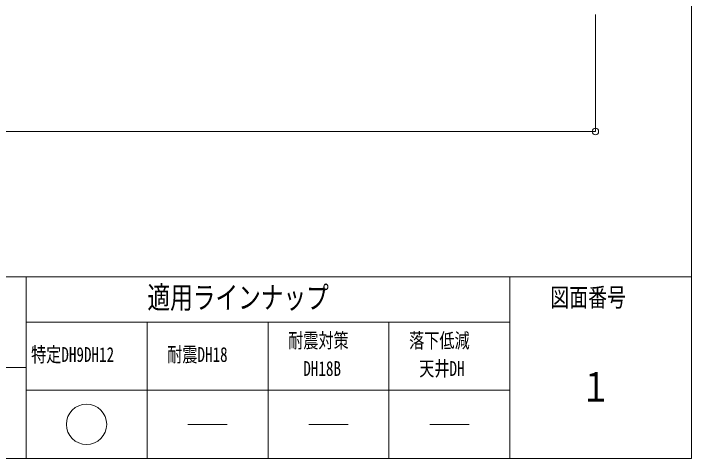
# Model space of a CAD drawing. Units: millimetres, scale not verified. Extents: x -205 to 205, y -142 to 142.
# Drawn here: x 137.8 to 205, y -142.5 to -98.4 of the extents above; entities that cross this region are included whole.
import ezdxf
from ezdxf.enums import TextEntityAlignment as Align

# ---------------------------------------------------------------- set-up
doc = ezdxf.new("R2010")
doc.units = ezdxf.units.MM
doc.header["$LTSCALE"] = 0.25
for name, color, linetype, lineweight in [('1-2_1-1 寸法', 7, 'Continuous', 18), ('F-1_F-0 図枠', 7, 'Continuous', 18), ('F-2_F-1 レイアウト', 7, 'Continuous', 18)]:
    doc.layers.add(name, color=color, linetype=linetype, lineweight=lineweight)
doc.styles.add('ＭＳ ゴシック', font='')
doc.styles.get('ＭＳ ゴシック').set_extended_font_data('MS Gothic')

msp = doc.modelspace()

# ---------------------------------------------------------------- linework, layer by layer
at = {"layer": '1-2_1-1 寸法'}
for p, q in [((195.478, -110.1), (195.478, -98.5013)), ((75.478, -110.1), (195.478, -110.1))]:
    msp.add_line(p, q, dxfattribs=at)
msp.add_circle((195.478, -110.1), 0.319, dxfattribs=at)
at = {"layer": 'F-1_F-0 図枠'}
for p, q in [((205, -142.5), (205, 142.5)), ((-205, -124.5), (205, -124.5)), ((139, -142.5), (139, -124.5)), ((187, -142.5), (187, -124.5)), ((139, -129), (187, -129)), ((151, -142.5), (151, -129)), ((163, -142.5), (163, -129)), ((175, -142.5), (175, -129)), ((139, -133.5), (-17, -133.5)), ((139, -135.75), (187, -135.75)), ((155.0492, -139.125), (158.9508, -139.125)), ((167.0492, -139.125), (170.9508, -139.125)), ((179.0492, -139.125), (182.9508, -139.125)), ((-205, -142.5), (205, -142.5))]:
    msp.add_line(p, q, dxfattribs=at)
msp.add_circle((145, -139.125), 2, dxfattribs=at)

# ---------------------------------------------------------------- texts
at = {"layer": 'F-1_F-0 図枠', "style": 'ＭＳ ゴシック', "width": 0.75}
for s, height, p in [('適用ラインナップ', 2.199, (151.0357, -128.308)), ('図面番号', 1.833, (191, -128)), ('耐震対策', 1.466, (165, -131.9875)), ('落下低減', 1.466, (177, -131.9875)), ('特定DH9DH12', 1.466, (139.5, -133.375)), ('耐震DH18', 1.466, (153, -133.375)), ('DH18B', 1.466, (166.5, -134.7625)), ('天井DH', 1.466, (178, -134.7625))]:
    msp.add_text(s, height=height, dxfattribs=at).set_placement(p, align=Align.BOTTOM_LEFT)
at = {"layer": 'F-2_F-1 レイアウト', "style": 'ＭＳ ゴシック', "width": 0.75}
msp.add_text('１', height=2.933, dxfattribs=at).set_placement((194, -137.75), align=Align.BOTTOM_LEFT)

doc.saveas('drawing.dxf')
